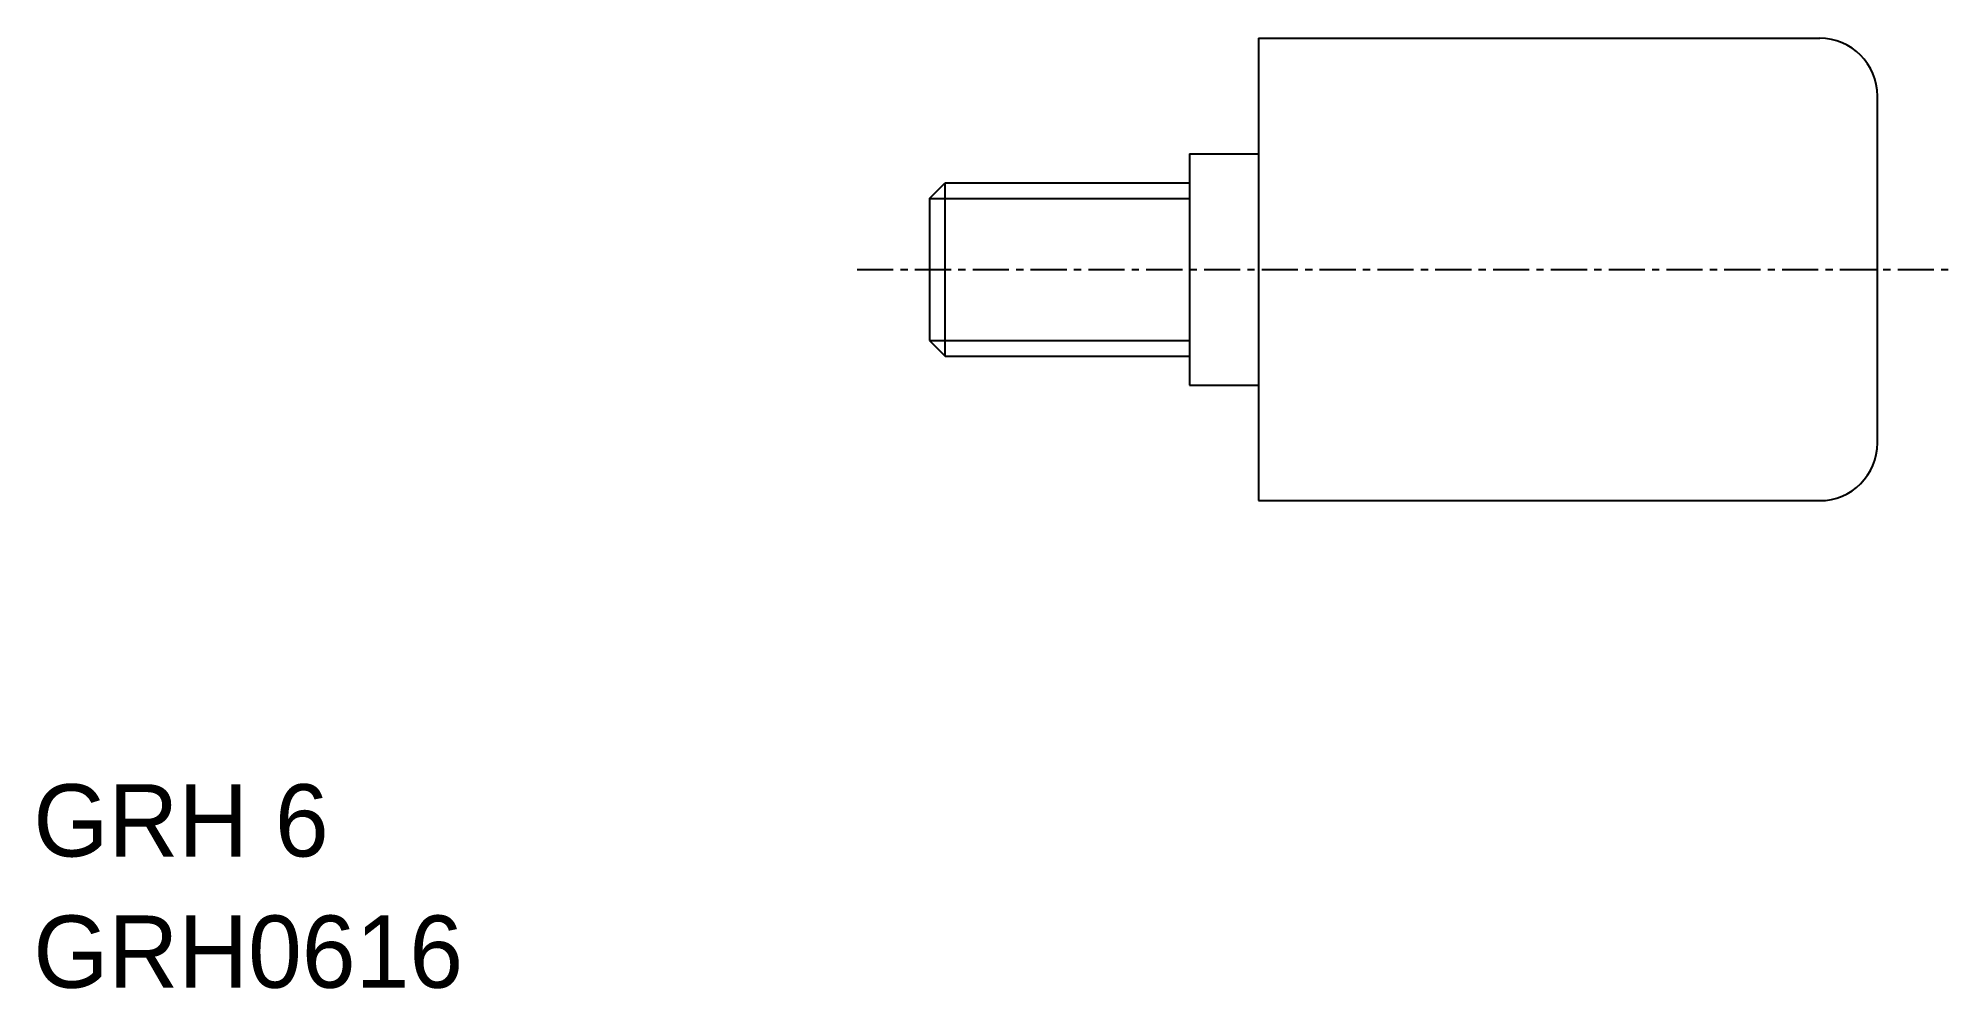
# Model space of a CAD drawing. Extents: x 0.2 to 66.3, y 0 to 32.9.
import ezdxf

# ---------------------------------------------------------------- set-up
doc = ezdxf.new("R2010")
doc.units = 0
doc.linetypes.add('CENTER', pattern=[2, 1.25, -0.25, 0.25, -0.25])
doc.layers.get('0').update_dxf_attribs({"linetype": 'CONTINUOUS'})
doc.layers.add('CENTER', color=1, linetype='CENTER')

msp = doc.modelspace()

# ---------------------------------------------------------------- linework, layer by layer
at = {"color": 7, "linetype": 'CONTINUOUS'}
for p, q in [((42.38, 32.853), (42.38, 16.853)), ((42.38, 32.853), (61.8, 32.853)), ((63.8, 18.853), (63.8, 30.853)), ((40, 28.853), (40, 20.853)), ((40, 28.853), (42.38, 28.853)), ((31, 27.311), (31.542, 27.853)), ((31.542, 27.853), (40, 27.853)), ((31.542, 21.853), (31.542, 27.853)), ((31, 27.311), (31, 22.394)), ((31, 22.394), (31.542, 21.853)), ((31.542, 21.853), (40, 21.853)), ((40, 20.853), (42.38, 20.853)), ((42.38, 16.853), (61.8, 16.853))]:
    msp.add_line(p, q, dxfattribs=at)
at = {"color": 3, "linetype": 'CONTINUOUS'}
for p, q in [((31, 27.311), (40, 27.311)), ((31, 22.394), (40, 22.394))]:
    msp.add_line(p, q, dxfattribs=at)
at = {"color": 7, "linetype": 'CONTINUOUS'}
for centre, start, end in [((61.8, 30.853), 0, 90), ((61.8, 18.853), 270, 0)]:
    msp.add_arc(centre, 2, start, end, dxfattribs=at)
at = {"layer": 'CENTER', "color": 1, "linetype": 'CENTER'}
msp.add_line((28.5, 24.853), (66.3, 24.853), dxfattribs=at)

# ---------------------------------------------------------------- texts
for s, p in [('GRH 6', (0, 4.541)), ('GRH0616', (0, 0))]:
    msp.add_text(s, height=2.5).set_placement(p)

doc.saveas('drawing.dxf')
